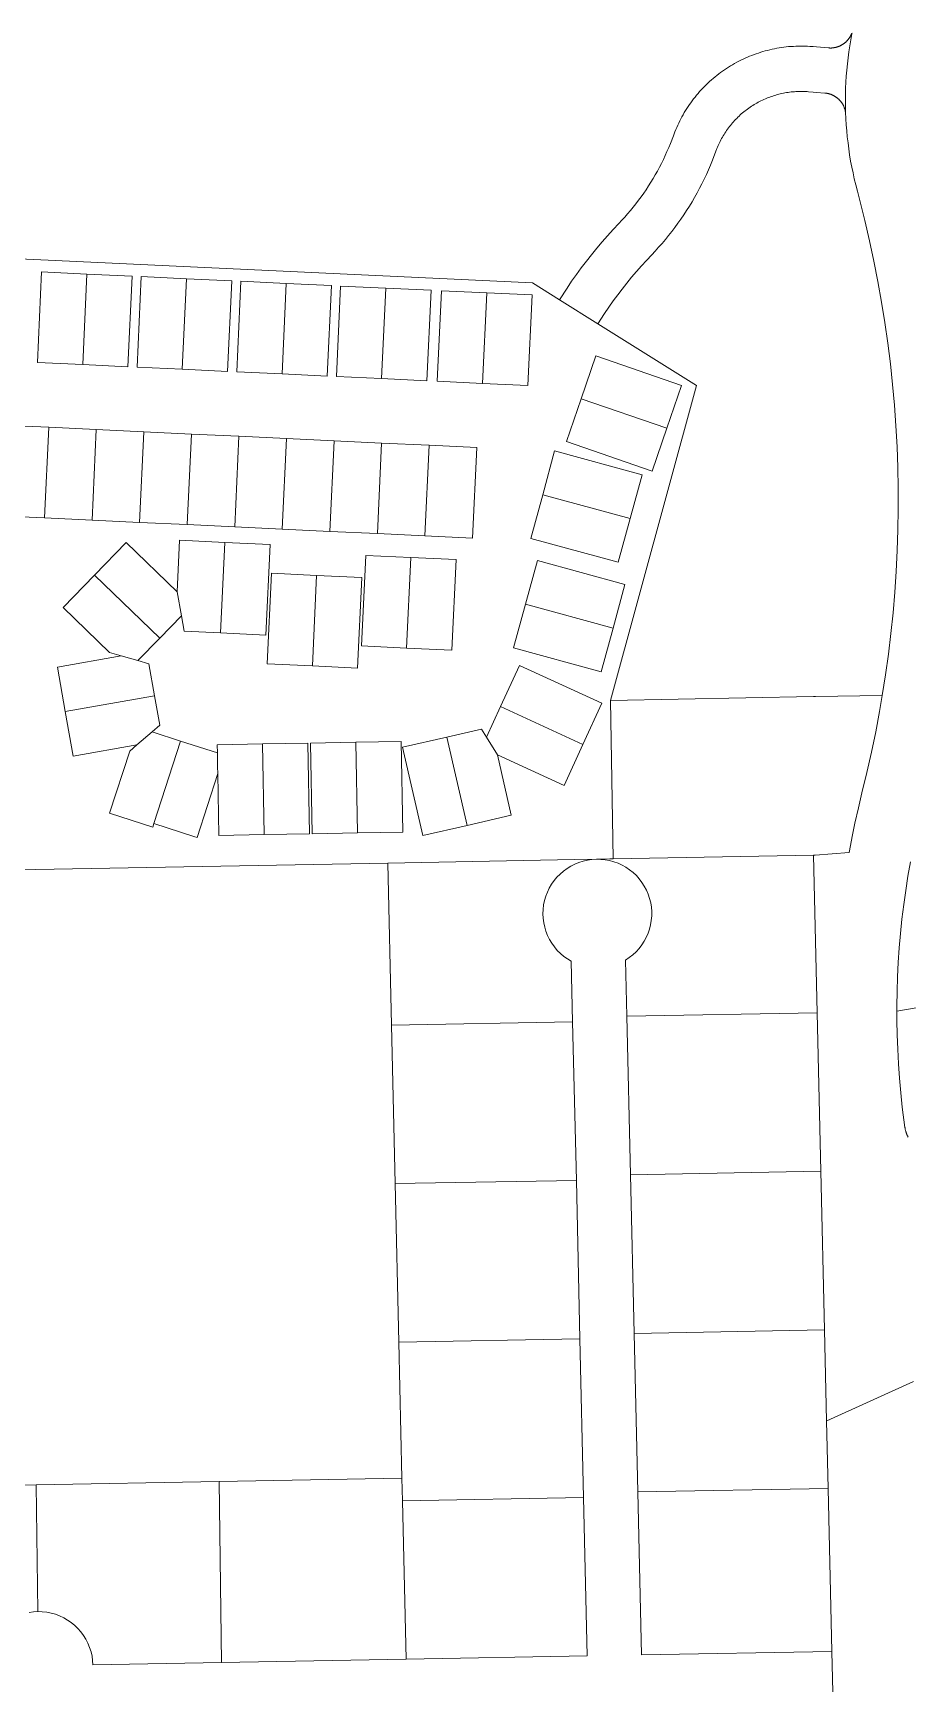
# Model space of a CAD drawing. Header units: feet. Extents: x 865220 to 2774701, y -2240498 to 961524.
# Drawn here: x 2764195 to 2765160, y 959087 to 960908 of the extents above; entities that cross this region are included whole.
import ezdxf

# ---------------------------------------------------------------- set-up
doc = ezdxf.new("R2010")
doc.units = ezdxf.units.FT
doc.header["$LTSCALE"] = 0.015
doc.header["$MEASUREMENT"] = 0
doc.layers.add('Parcels', color=7, linetype='Continuous', lineweight=0)

msp = doc.modelspace()

# ---------------------------------------------------------------- linework, layer by layer
at = {"layer": 'Parcels', "lineweight": 5}
for p, q in [((2765085.7, 960894.2), (2765085.3, 960894)), ((2765086.1, 960894.4), (2765085.7, 960894.2)), ((2765086.5, 960894.6), (2765086.1, 960894.4)), ((2765086.9, 960894.8), (2765086.5, 960894.6)), ((2765087.3, 960895), (2765086.9, 960894.8)), ((2765087.6, 960895.3), (2765087.3, 960895)), ((2765088, 960895.5), (2765087.6, 960895.3)), ((2765088.4, 960895.7), (2765088, 960895.5)), ((2765088.7, 960896), (2765088.4, 960895.7)), ((2765089.1, 960896.2), (2765088.7, 960896)), ((2765089.5, 960896.5), (2765089.1, 960896.2)), ((2765089.8, 960896.7), (2765089.5, 960896.5)), ((2765090.2, 960897), (2765089.8, 960896.7)), ((2765090.5, 960897.3), (2765090.2, 960897)), ((2765090.8, 960897.6), (2765090.5, 960897.3)), ((2765091.2, 960897.8), (2765090.8, 960897.6)), ((2765091.5, 960898.1), (2765091.2, 960897.8)), ((2765091.8, 960898.4), (2765091.5, 960898.1)), ((2765092.1, 960898.7), (2765091.8, 960898.4)), ((2765092.4, 960899), (2765092.1, 960898.7)), ((2765092.7, 960899.4), (2765092.4, 960899)), ((2765093, 960899.7), (2765092.7, 960899.4)), ((2765093.3, 960900), (2765093, 960899.7)), ((2765093.6, 960900.3), (2765093.3, 960900)), ((2765093.9, 960900.7), (2765093.6, 960900.3)), ((2765094.2, 960901), (2765093.9, 960900.7)), ((2765094.4, 960901.3), (2765094.2, 960901)), ((2765094.7, 960901.7), (2765094.4, 960901.3)), ((2765095, 960902), (2765094.7, 960901.7)), ((2765095.2, 960902.4), (2765095, 960902)), ((2765095.5, 960902.8), (2765095.2, 960902.4)), ((2765095.7, 960903.1), (2765095.5, 960902.8)), ((2765095.9, 960903.5), (2765095.7, 960903.1)), ((2765096.2, 960903.9), (2765095.9, 960903.5)), ((2765095.9, 960894), (2765097, 960900.6)), ((2765096.4, 960904.2), (2765096.2, 960903.9)), ((2765096.6, 960904.6), (2765096.4, 960904.2)), ((2765096.8, 960905), (2765096.6, 960904.6)), ((2765097, 960905.4), (2765096.8, 960905)), ((2765097, 960900.6), (2765098.3, 960907.2)), ((2765097.2, 960905.8), (2765097, 960905.4)), ((2765097.4, 960906.2), (2765097.2, 960905.8)), ((2765097.5, 960906.6), (2765097.4, 960906.2)), ((2765097.7, 960907), (2765097.5, 960906.6)), ((2765097.9, 960907.4), (2765097.7, 960907)), ((2765098, 960907.8), (2765097.9, 960907.4)), ((2765098.5, 960908.1), (2765098, 960907.8)), ((2765098.3, 960907.2), (2765098.5, 960908.1)), ((2764971.5, 960875.9), (2764968.9, 960874.5)), ((2764973.5, 960877), (2764971.5, 960875.9)), ((2764975.9, 960878.2), (2764973.5, 960877)), ((2764978.2, 960879.3), (2764975.9, 960878.2)), ((2764980.6, 960880.4), (2764978.2, 960879.3)), ((2764983, 960881.5), (2764980.6, 960880.4)), ((2764985.4, 960882.5), (2764983, 960881.5)), ((2764987.8, 960883.4), (2764985.4, 960882.5)), ((2764990.3, 960884.4), (2764987.8, 960883.4)), ((2764992.8, 960885.3), (2764990.3, 960884.4)), ((2764995.2, 960886.1), (2764992.8, 960885.3)), ((2764997.7, 960886.9), (2764995.2, 960886.1)), ((2765000.2, 960887.7), (2764997.7, 960886.9)), ((2765002.7, 960888.4), (2765000.2, 960887.7)), ((2765005.3, 960889), (2765002.7, 960888.4)), ((2765007.8, 960889.7), (2765005.3, 960889)), ((2765010.4, 960890.3), (2765007.8, 960889.7)), ((2765012.9, 960890.8), (2765010.4, 960890.3)), ((2765015.5, 960891.3), (2765012.9, 960890.8)), ((2765018.1, 960891.7), (2765015.5, 960891.3)), ((2765020.7, 960892.1), (2765018.1, 960891.7)), ((2765023.3, 960892.5), (2765020.7, 960892.1)), ((2765025.9, 960892.8), (2765023.3, 960892.5)), ((2765028.5, 960893.1), (2765025.9, 960892.8)), ((2765031.1, 960893.3), (2765028.5, 960893.1)), ((2765033.7, 960893.4), (2765031.1, 960893.3)), ((2765036.3, 960893.6), (2765033.7, 960893.4)), ((2765038.9, 960893.7), (2765036.3, 960893.6)), ((2765041.5, 960893.7), (2765038.9, 960893.7)), ((2765044.2, 960893.7), (2765041.5, 960893.7)), ((2765046.8, 960893.6), (2765044.2, 960893.7)), ((2765049.4, 960893.5), (2765046.8, 960893.6)), ((2765052, 960893.4), (2765049.4, 960893.5)), ((2765054.6, 960893.2), (2765052, 960893.4)), ((2765055.5, 960893.1), (2765054.6, 960893.2)), ((2765059.2, 960892.8), (2765055.5, 960893.1)), ((2765072.6, 960891.7), (2765059.2, 960892.8)), ((2765073, 960891.7), (2765072.6, 960891.7)), ((2765073.5, 960891.7), (2765073, 960891.7)), ((2765073.9, 960891.6), (2765073.5, 960891.7)), ((2765074.4, 960891.6), (2765073.9, 960891.6)), ((2765074.8, 960891.6), (2765074.4, 960891.6)), ((2765075.2, 960891.6), (2765074.8, 960891.6)), ((2765075.7, 960891.6), (2765075.2, 960891.6)), ((2765076.1, 960891.7), (2765075.7, 960891.6)), ((2765076.5, 960891.7), (2765076.1, 960891.7)), ((2765077, 960891.7), (2765076.5, 960891.7)), ((2765077.4, 960891.8), (2765077, 960891.7)), ((2765077.8, 960891.8), (2765077.4, 960891.8)), ((2765078.3, 960891.9), (2765077.8, 960891.8)), ((2765078.7, 960892), (2765078.3, 960891.9)), ((2765079.1, 960892), (2765078.7, 960892)), ((2765079.6, 960892.1), (2765079.1, 960892)), ((2765080, 960892.2), (2765079.6, 960892.1)), ((2765080.4, 960892.3), (2765080, 960892.2)), ((2765080.8, 960892.4), (2765080.4, 960892.3)), ((2765081.3, 960892.5), (2765080.8, 960892.4)), ((2765081.7, 960892.6), (2765081.3, 960892.5)), ((2765082.1, 960892.8), (2765081.7, 960892.6)), ((2765082.5, 960892.9), (2765082.1, 960892.8)), ((2765082.9, 960893), (2765082.5, 960892.9)), ((2765083.3, 960893.2), (2765082.9, 960893)), ((2765083.7, 960893.3), (2765083.3, 960893.2)), ((2765084.1, 960893.5), (2765083.7, 960893.3)), ((2765084.5, 960893.7), (2765084.1, 960893.5)), ((2765084.9, 960893.8), (2765084.5, 960893.7)), ((2765085.3, 960894), (2765084.9, 960893.8)), ((2765093.3, 960874), (2765094, 960880.7)), ((2765094, 960880.7), (2765094.9, 960887.4)), ((2765094.9, 960887.4), (2765095.9, 960894)), ((2765095.9, 960894), (2765095.9, 960894)), ((2764945.3, 960858.1), (2764943.3, 960856.4)), ((2764947.3, 960859.8), (2764945.3, 960858.1)), ((2764949.4, 960861.4), (2764947.3, 960859.8)), ((2764951.4, 960863), (2764949.4, 960861.4)), ((2764953.5, 960864.6), (2764951.4, 960863)), ((2764955.7, 960866.1), (2764953.5, 960864.6)), ((2764957.8, 960867.6), (2764955.7, 960866.1)), ((2764960, 960869.1), (2764957.8, 960867.6)), ((2764962.2, 960870.5), (2764960, 960869.1)), ((2764964.4, 960871.9), (2764962.2, 960870.5)), ((2764966.7, 960873.2), (2764964.4, 960871.9)), ((2764968.9, 960874.5), (2764966.7, 960873.2)), ((2765091.7, 960853.9), (2765092.1, 960860.6)), ((2765092.1, 960860.6), (2765092.6, 960867.3)), ((2765092.6, 960867.3), (2765093.3, 960874)), ((2764926.9, 960839.5), (2764925.3, 960837.5)), ((2764928.6, 960841.5), (2764926.9, 960839.5)), ((2764930.3, 960843.5), (2764928.6, 960841.5)), ((2764932.1, 960845.4), (2764930.3, 960843.5)), ((2764933.9, 960847.3), (2764932.1, 960845.4)), ((2764935.7, 960849.2), (2764933.9, 960847.3)), ((2764937.6, 960851), (2764935.7, 960849.2)), ((2764939.5, 960852.9), (2764937.6, 960851)), ((2764941.2, 960854.5), (2764939.5, 960852.9)), ((2764943.3, 960856.4), (2764941.2, 960854.5)), ((2765012.6, 960839.2), (2765014.3, 960839.7)), ((2765015.9, 960840.2), (2765014.3, 960839.7)), ((2765015.9, 960840.2), (2765017.6, 960840.6)), ((2765019.3, 960841), (2765017.6, 960840.6)), ((2765019.3, 960841), (2765021, 960841.4)), ((2765022.7, 960841.8), (2765021, 960841.4)), ((2765024.4, 960842.1), (2765022.7, 960841.8)), ((2765026.2, 960842.4), (2765024.4, 960842.1)), ((2765026.2, 960842.4), (2765027.9, 960842.7)), ((2765029.6, 960842.9), (2765027.9, 960842.7)), ((2765029.6, 960842.9), (2765031.4, 960843.1)), ((2765033.1, 960843.3), (2765031.4, 960843.1)), ((2765034.8, 960843.4), (2765033.1, 960843.3)), ((2765034.8, 960843.4), (2765036.6, 960843.5)), ((2765036.6, 960843.5), (2765038.3, 960843.6)), ((2765038.3, 960843.6), (2765040.1, 960843.7)), ((2765041.8, 960843.7), (2765040.1, 960843.7)), ((2765043.5, 960843.7), (2765041.8, 960843.7)), ((2765045.3, 960843.7), (2765043.5, 960843.7)), ((2765047, 960843.6), (2765045.3, 960843.7)), ((2765048.8, 960843.5), (2765047, 960843.6)), ((2765050.5, 960843.4), (2765048.8, 960843.5)), ((2765055.4, 960843), (2765050.5, 960843.4)), ((2765059.1, 960842.7), (2765055.4, 960843)), ((2765068.5, 960841.9), (2765059.1, 960842.7)), ((2765068.5, 960841.9), (2765069.4, 960841.8)), ((2765069.4, 960841.8), (2765069.8, 960841.7)), ((2765069.8, 960841.7), (2765070.2, 960841.7)), ((2765070.7, 960841.6), (2765070.2, 960841.7)), ((2765071.1, 960841.5), (2765070.7, 960841.6)), ((2765071.1, 960841.5), (2765071.5, 960841.5)), ((2765072, 960841.4), (2765071.5, 960841.5)), ((2765072, 960841.4), (2765072.4, 960841.3)), ((2765072.8, 960841.2), (2765072.4, 960841.3)), ((2765072.8, 960841.2), (2765073.2, 960841)), ((2765073.2, 960841), (2765073.7, 960840.9)), ((2765073.7, 960840.9), (2765074.1, 960840.8)), ((2765074.5, 960840.7), (2765074.1, 960840.8)), ((2765074.9, 960840.5), (2765074.5, 960840.7)), ((2765075.3, 960840.4), (2765074.9, 960840.5)), ((2765075.7, 960840.2), (2765075.3, 960840.4)), ((2765076.1, 960840), (2765075.7, 960840.2)), ((2765076.1, 960840), (2765076.5, 960839.9)), ((2765076.9, 960839.7), (2765076.5, 960839.9)), ((2765076.9, 960839.7), (2765077.3, 960839.5)), ((2765077.7, 960839.3), (2765077.3, 960839.5)), ((2765091.1, 960833.8), (2765091.2, 960840.5)), ((2765091.2, 960840.5), (2765091.4, 960847.2)), ((2765091.4, 960847.2), (2765091.7, 960853.9)), ((2764914.7, 960822.5), (2764913.4, 960820.3)), ((2764916.1, 960824.7), (2764914.7, 960822.5)), ((2764917.5, 960826.9), (2764916.1, 960824.7)), ((2764919, 960829.1), (2764917.5, 960826.9)), ((2764920.5, 960831.2), (2764919, 960829.1)), ((2764922.1, 960833.3), (2764920.5, 960831.2)), ((2764923.7, 960835.4), (2764922.1, 960833.3)), ((2764925.3, 960837.5), (2764923.7, 960835.4)), ((2764979, 960821.1), (2764980.4, 960822.2)), ((2764980.4, 960822.2), (2764981.7, 960823.2)), ((2764983.1, 960824.3), (2764981.7, 960823.2)), ((2764984.5, 960825.3), (2764983.1, 960824.3)), ((2764986, 960826.3), (2764984.5, 960825.3)), ((2764986, 960826.3), (2764987.4, 960827.3)), ((2764988.9, 960828.2), (2764987.4, 960827.3)), ((2764988.9, 960828.2), (2764990.4, 960829.1)), ((2764990.4, 960829.1), (2764991.9, 960830)), ((2764991.9, 960830), (2764993.4, 960830.9)), ((2764994.9, 960831.7), (2764993.4, 960830.9)), ((2764996.5, 960832.6), (2764994.9, 960831.7)), ((2764998, 960833.3), (2764996.5, 960832.6)), ((2764998, 960833.3), (2764999.6, 960834.1)), ((2765001.2, 960834.8), (2764999.6, 960834.1)), ((2765001.2, 960834.8), (2765002.8, 960835.5)), ((2765004.4, 960836.2), (2765002.8, 960835.5)), ((2765004.4, 960836.2), (2765006, 960836.9)), ((2765007.6, 960837.5), (2765006, 960836.9)), ((2765007.6, 960837.5), (2765009.3, 960838.1)), ((2765009.3, 960838.1), (2765010.9, 960838.6)), ((2765010.9, 960838.6), (2765012.6, 960839.2)), ((2765077.7, 960839.3), (2765078.1, 960839.1)), ((2765078.5, 960838.9), (2765078.1, 960839.1)), ((2765078.5, 960838.9), (2765078.9, 960838.7)), ((2765078.9, 960838.7), (2765079.2, 960838.5)), ((2765079.2, 960838.5), (2765079.6, 960838.2)), ((2765079.6, 960838.2), (2765080, 960838)), ((2765080, 960838), (2765080.3, 960837.8)), ((2765080.7, 960837.5), (2765080.3, 960837.8)), ((2765081.1, 960837.3), (2765080.7, 960837.5)), ((2765081.1, 960837.3), (2765081.4, 960837)), ((2765081.8, 960836.8), (2765081.4, 960837)), ((2765082.1, 960836.5), (2765081.8, 960836.8)), ((2765082.4, 960836.2), (2765082.1, 960836.5)), ((2765082.8, 960835.9), (2765082.4, 960836.2)), ((2765082.8, 960835.9), (2765083.1, 960835.6)), ((2765083.1, 960835.6), (2765083.4, 960835.3)), ((2765083.7, 960835), (2765083.4, 960835.3)), ((2765084.1, 960834.7), (2765083.7, 960835)), ((2765084.4, 960834.4), (2765084.1, 960834.7)), ((2765084.4, 960834.4), (2765084.7, 960834.1)), ((2765085, 960833.8), (2765084.7, 960834.1)), ((2765085, 960833.8), (2765085.2, 960833.5)), ((2765085.2, 960833.5), (2765085.5, 960833.1)), ((2765085.8, 960832.8), (2765085.5, 960833.1)), ((2765085.8, 960832.8), (2765086.1, 960832.5)), ((2765086.4, 960832.1), (2765086.1, 960832.5)), ((2765086.6, 960831.8), (2765086.4, 960832.1)), ((2765086.9, 960831.4), (2765086.6, 960831.8)), ((2765087.1, 960831.1), (2765086.9, 960831.4)), ((2765087.4, 960830.7), (2765087.1, 960831.1)), ((2765087.4, 960830.7), (2765087.6, 960830.3)), ((2765087.8, 960830), (2765087.6, 960830.3)), ((2765087.8, 960830), (2765088.1, 960829.6)), ((2765088.1, 960829.6), (2765088.3, 960829.2)), ((2765088.5, 960828.8), (2765088.3, 960829.2)), ((2765088.5, 960828.8), (2765088.7, 960828.4)), ((2765088.7, 960828.4), (2765088.9, 960828.1)), ((2765088.9, 960828.1), (2765089.1, 960827.7)), ((2765089.3, 960827.3), (2765089.1, 960827.7)), ((2765089.3, 960827.3), (2765089.4, 960826.9)), ((2765089.6, 960826.5), (2765089.4, 960826.9)), ((2765089.8, 960826.1), (2765089.6, 960826.5)), ((2765089.8, 960826.1), (2765089.9, 960825.6)), ((2765089.9, 960825.6), (2765090.1, 960825.2)), ((2765090.2, 960824.8), (2765090.1, 960825.2)), ((2765090.3, 960824.4), (2765090.2, 960824.8)), ((2765090.5, 960824), (2765090.3, 960824.4)), ((2765090.5, 960824), (2765090.6, 960823.6)), ((2765090.6, 960823.6), (2765090.7, 960823.2)), ((2765090.7, 960823.2), (2765090.8, 960822.7)), ((2765090.9, 960822.3), (2765090.8, 960822.7)), ((2765090.9, 960822.3), (2765091, 960821.9)), ((2765091.3, 960821.5), (2765091, 960821.9)), ((2765091.2, 960827.1), (2765091.1, 960833.8)), ((2765091.3, 960821.5), (2765091.2, 960827.1)), ((2765091.3, 960821.5), (2765091.3, 960821.5)), ((2765091.3, 960821), (2765091.3, 960821.5)), ((2765091.3, 960821.5), (2765091.3, 960821.5)), ((2764905, 960804), (2764904, 960801.6)), ((2764906.1, 960806.4), (2764905, 960804)), ((2764907.2, 960808.7), (2764906.1, 960806.4)), ((2764908.3, 960811.1), (2764907.2, 960808.7)), ((2764909.5, 960813.4), (2764908.3, 960811.1)), ((2764910.8, 960815.7), (2764909.5, 960813.4)), ((2764912, 960818), (2764910.8, 960815.7)), ((2764913.4, 960820.3), (2764912, 960818)), ((2764962.2, 960803.5), (2764961.1, 960802.1)), ((2764962.2, 960803.5), (2764963.2, 960804.9)), ((2764964.3, 960806.2), (2764963.2, 960804.9)), ((2764964.3, 960806.2), (2764965.4, 960807.6)), ((2764966.5, 960808.9), (2764965.4, 960807.6)), ((2764966.5, 960808.9), (2764967.7, 960810.2)), ((2764967.7, 960810.2), (2764968.8, 960811.5)), ((2764970, 960812.8), (2764968.8, 960811.5)), ((2764971.3, 960814), (2764970, 960812.8)), ((2764971.3, 960814), (2764972.5, 960815.3)), ((2764973.8, 960816.5), (2764972.5, 960815.3)), ((2764975, 960817.7), (2764973.8, 960816.5)), ((2764975, 960817.7), (2764976.3, 960818.8)), ((2764977.7, 960820), (2764976.3, 960818.8)), ((2764977.7, 960820), (2764979, 960821.1)), ((2765091.4, 960820.4), (2765091.3, 960821)), ((2765091.4, 960819.7), (2765091.4, 960820.4)), ((2765091.4, 960819.3), (2765091.4, 960819.7)), ((2765091.4, 960818.9), (2765091.4, 960819.3)), ((2765091.4, 960818.4), (2765091.4, 960818.9)), ((2765091.5, 960815.9), (2765091.4, 960818.4)), ((2765091.6, 960815.8), (2765091.5, 960815.9)), ((2765091.6, 960813.6), (2765091.6, 960815.8)), ((2765092.1, 960806.9), (2765091.6, 960813.6)), ((2765092.6, 960800.2), (2765092.1, 960806.9)), ((2764898.1, 960786.2), (2764896.2, 960781.8)), ((2764901.3, 960794.7), (2764898.1, 960786.2)), ((2764903, 960799.2), (2764901.3, 960794.7)), ((2764904, 960801.6), (2764903, 960799.2)), ((2764951.5, 960785.5), (2764950.8, 960783.9)), ((2764951.5, 960785.5), (2764952.2, 960787.1)), ((2764952.2, 960787.1), (2764953, 960788.6)), ((2764953.8, 960790.2), (2764953, 960788.6)), ((2764954.6, 960791.7), (2764953.8, 960790.2)), ((2764954.6, 960791.7), (2764955.5, 960793.2)), ((2764955.5, 960793.2), (2764956.4, 960794.8)), ((2764957.3, 960796.2), (2764956.4, 960794.8)), ((2764958.2, 960797.7), (2764957.3, 960796.2)), ((2764959.1, 960799.2), (2764958.2, 960797.7)), ((2764960.1, 960800.6), (2764959.1, 960799.2)), ((2764961.1, 960802.1), (2764960.1, 960800.6)), ((2765093.2, 960793.5), (2765092.6, 960800.2)), ((2765094, 960786.9), (2765093.2, 960793.5)), ((2765094.8, 960780.2), (2765094, 960786.9)), ((2764890.3, 960768.6), (2764888.2, 960764.3)), ((2764892.4, 960773), (2764890.3, 960768.6)), ((2764894.3, 960777.4), (2764892.4, 960773)), ((2764896.2, 960781.8), (2764894.3, 960777.4)), ((2764942.3, 960762.4), (2764944.5, 960767.7)), ((2764944.5, 960767.7), (2764948.3, 960777.7)), ((2764949.4, 960780.7), (2764948.3, 960777.7)), ((2764949.4, 960780.7), (2764950.1, 960782.3)), ((2764950.8, 960783.9), (2764950.1, 960782.3)), ((2765095.8, 960773.6), (2765094.8, 960780.2)), ((2765096.9, 960766.9), (2765095.8, 960773.6)), ((2765098.1, 960760.3), (2765096.9, 960766.9)), ((2764881.4, 960751.7), (2764879, 960747.5)), ((2764883.7, 960755.8), (2764881.4, 960751.7)), ((2764886, 960760.1), (2764883.7, 960755.8)), ((2764888.2, 960764.3), (2764886, 960760.1)), ((2764935.3, 960746.9), (2764937.8, 960752)), ((2764937.8, 960752), (2764940.1, 960757.2)), ((2764942.3, 960762.4), (2764940.1, 960757.2)), ((2765099.5, 960753.7), (2765098.1, 960760.3)), ((2765100.9, 960747.2), (2765099.5, 960753.7)), ((2764868.6, 960731.4), (2764865.8, 960727.5)), ((2764871.3, 960735.3), (2764868.6, 960731.4)), ((2764873.9, 960739.4), (2764871.3, 960735.3)), ((2764876.5, 960743.4), (2764873.9, 960739.4)), ((2764879, 960747.5), (2764876.5, 960743.4)), ((2764927.5, 960731.8), (2764924.8, 960726.8)), ((2764927.5, 960731.8), (2764930.2, 960736.8)), ((2764930.2, 960736.8), (2764932.8, 960741.8)), ((2764932.8, 960741.8), (2764935.3, 960746.9)), ((2765102.5, 960740.6), (2765100.9, 960747.2)), ((2765104.3, 960733.5), (2765102.5, 960740.6)), ((2765112.6, 960701.2), (2765104.3, 960733.5)), ((2764854, 960712.3), (2764850.9, 960708.6)), ((2764857.1, 960716), (2764854, 960712.3)), ((2764860.1, 960719.8), (2764857.1, 960716)), ((2764863, 960723.6), (2764860.1, 960719.8)), ((2764865.8, 960727.5), (2764863, 960723.6)), ((2764912.8, 960707.6), (2764915.9, 960712.3)), ((2764919, 960717.1), (2764915.9, 960712.3)), ((2764921.9, 960721.9), (2764919, 960717.1)), ((2764924.8, 960726.8), (2764921.9, 960721.9)), ((2764841.3, 960698), (2764835, 960691.3)), ((2764844.6, 960701.5), (2764841.3, 960698)), ((2764847.8, 960705), (2764844.6, 960701.5)), ((2764850.9, 960708.6), (2764847.8, 960705)), ((2764903, 960693.7), (2764906.4, 960698.2)), ((2764906.4, 960698.2), (2764909.6, 960702.9)), ((2764909.6, 960702.9), (2764912.8, 960707.6)), ((2765117.8, 960678.9), (2765112.6, 960701.2)), ((2764822.8, 960677.6), (2764816.9, 960670.6)), ((2764828.8, 960684.5), (2764822.8, 960677.6)), ((2764835, 960691.3), (2764828.8, 960684.5)), ((2764888.8, 960676), (2764885.1, 960671.7)), ((2764888.8, 960676), (2764892.5, 960680.3)), ((2764892.5, 960680.3), (2764896.1, 960684.7)), ((2764896.1, 960684.7), (2764899.6, 960689.1)), ((2764903, 960693.7), (2764899.6, 960689.1)), ((2765122.6, 960656.4), (2765117.8, 960678.9)), ((2764746.1, 960632.5), (2764071.9, 960664.2)), ((2764811.1, 960663.5), (2764805.4, 960656.3)), ((2764816.9, 960670.6), (2764811.1, 960663.5)), ((2764871.7, 960657.3), (2764866.1, 960651.2)), ((2764877.4, 960663.4), (2764871.7, 960657.3)), ((2764881.3, 960667.5), (2764877.4, 960663.4)), ((2764885.1, 960671.7), (2764881.3, 960667.5)), ((2764204.4, 960644.6), (2764199.7, 960544.7)), ((2764199.7, 960544.7), (2764204.4, 960644.6)), ((2764254.4, 960642.2), (2764204.4, 960644.6)), ((2764249.7, 960542.3), (2764254.4, 960642.2)), ((2764304.3, 960639.9), (2764254.4, 960642.2)), ((2764254.4, 960642.2), (2764254.4, 960642.2)), ((2764299.6, 960540), (2764304.3, 960639.9)), ((2764304.3, 960639.9), (2764299.6, 960540)), ((2764304.3, 960639.9), (2764304.3, 960639.9)), ((2764314.4, 960639.4), (2764309.7, 960539.5)), ((2764364.3, 960637), (2764314.4, 960639.4)), ((2764314.4, 960639.4), (2764364.3, 960637)), ((2764794.4, 960641.7), (2764789.1, 960634.2)), ((2764799.8, 960649.1), (2764794.4, 960641.7)), ((2764805.4, 960656.3), (2764799.8, 960649.1)), ((2764860.6, 960645), (2764855.3, 960638.7)), ((2764860.6, 960645), (2764866.1, 960651.2)), ((2765127, 960633.9), (2765122.6, 960656.4)), ((2764364.3, 960637), (2764359.6, 960537.2)), ((2764359.6, 960537.2), (2764364.3, 960637)), ((2764364.3, 960637), (2764364.3, 960637)), ((2764364.3, 960637), (2764414.3, 960634.7)), ((2764409.6, 960534.8), (2764414.3, 960634.7)), ((2764414.3, 960634.7), (2764414.3, 960634.7)), ((2764419.6, 960534.3), (2764424.3, 960634.2)), ((2764424.3, 960634.2), (2764474.3, 960631.9)), ((2764474.3, 960631.9), (2764469.6, 960532)), ((2764469.6, 960532), (2764474.3, 960631.9)), ((2764474.3, 960631.9), (2764474.3, 960631.9)), ((2764474.3, 960631.9), (2764524.2, 960629.5)), ((2764524.2, 960629.5), (2764519.5, 960529.6)), ((2764524.2, 960629.5), (2764524.2, 960629.5)), ((2764534.3, 960629), (2764529.6, 960529.1)), ((2764529.6, 960529.1), (2764534.3, 960629)), ((2764584.2, 960626.7), (2764534.3, 960629)), ((2764584.2, 960626.7), (2764579.5, 960526.8)), ((2764579.5, 960526.8), (2764584.2, 960626.7)), ((2764634.2, 960624.3), (2764584.2, 960626.7)), ((2764584.2, 960626.7), (2764584.2, 960626.7)), ((2764629.5, 960524.4), (2764634.2, 960624.3)), ((2764634.2, 960624.3), (2764629.5, 960524.4)), ((2764634.2, 960624.3), (2764634.2, 960624.3)), ((2764645.6, 960623.8), (2764640.9, 960523.9)), ((2764640.9, 960523.9), (2764645.6, 960623.8)), ((2764645.6, 960623.8), (2764695.5, 960621.4)), ((2764695.5, 960621.4), (2764690.8, 960521.6)), ((2764690.8, 960521.6), (2764695.5, 960621.4)), ((2764695.5, 960621.4), (2764695.5, 960621.4)), ((2764695.5, 960621.4), (2764745.4, 960619.1)), ((2764775.7, 960613.9), (2764746.1, 960632.5)), ((2764784, 960626.6), (2764775.7, 960613.9)), ((2764789.1, 960634.2), (2764784, 960626.6)), ((2764839.9, 960619.1), (2764844.9, 960625.7)), ((2764844.9, 960625.7), (2764850, 960632.2)), ((2764855.3, 960638.7), (2764850, 960632.2)), ((2765131.1, 960611.3), (2765127, 960633.9)), ((2764740.7, 960519.2), (2764745.4, 960619.1)), ((2764775.7, 960613.9), (2764818.1, 960587.3)), ((2764818.1, 960587.3), (2764775.7, 960613.9)), ((2764825.5, 960598.8), (2764830.2, 960605.7)), ((2764835, 960612.5), (2764830.2, 960605.7)), ((2764835, 960612.5), (2764839.9, 960619.1)), ((2765134.7, 960588.7), (2765131.1, 960611.3)), ((2764825.5, 960598.8), (2764818.1, 960587.3)), ((2764818.1, 960587.3), (2764926.8, 960519.1)), ((2764926.8, 960519.1), (2764818.1, 960587.3)), ((2765137.9, 960566), (2765134.7, 960588.7)), ((2764799.6, 960504.6), (2764815.8, 960551.9)), ((2764910.4, 960519.4), (2764815.8, 960551.9)), ((2764815.8, 960551.9), (2764910.4, 960519.4)), ((2765140.8, 960543.2), (2765137.9, 960566)), ((2764249.7, 960542.3), (2764199.7, 960544.7)), ((2764199.7, 960544.7), (2764199.7, 960544.7)), ((2764299.6, 960540), (2764249.7, 960542.3)), ((2764359.6, 960537.2), (2764309.7, 960539.5)), ((2764309.7, 960539.5), (2764309.7, 960539.5)), ((2764359.6, 960537.2), (2764409.6, 960534.8)), ((2764409.6, 960534.8), (2764359.6, 960537.2)), ((2764419.6, 960534.3), (2764469.6, 960532)), ((2764419.6, 960534.3), (2764419.6, 960534.3)), ((2764469.6, 960532), (2764519.5, 960529.6)), ((2764519.5, 960529.6), (2764469.6, 960532)), ((2765143.2, 960520.4), (2765140.8, 960543.2)), ((2764579.5, 960526.8), (2764529.6, 960529.1)), ((2764529.6, 960529.1), (2764529.6, 960529.1)), ((2764579.5, 960526.8), (2764629.5, 960524.4)), ((2764640.9, 960523.9), (2764690.8, 960521.6)), ((2764640.9, 960523.9), (2764640.9, 960523.9)), ((2764690.8, 960521.6), (2764740.7, 960519.2)), ((2764690.8, 960521.6), (2764690.8, 960521.6)), ((2764926.8, 960519.1), (2764831.9, 960171.8)), ((2764894.1, 960472.1), (2764910.4, 960519.4)), ((2764910.4, 960519.4), (2764894.1, 960472.1)), ((2764910.4, 960519.4), (2764910.4, 960519.4)), ((2765145.2, 960497.5), (2765143.2, 960520.4)), ((2764799.6, 960504.6), (2764783.3, 960457.3)), ((2764799.6, 960504.6), (2764894.1, 960472.1)), ((2764799.6, 960504.6), (2764799.6, 960504.6)), ((2765146.9, 960474.6), (2765145.2, 960497.5)), ((2764159.7, 960475.5), (2764212.2, 960473.1)), ((2764207.5, 960373.2), (2764212.2, 960473.1)), ((2764212.2, 960473.1), (2764207.5, 960373.2)), ((2764212.2, 960473.1), (2764212.2, 960473.1)), ((2764212.2, 960473.1), (2764264.7, 960470.6)), ((2764260, 960370.7), (2764264.7, 960470.6)), ((2764264.7, 960470.6), (2764260, 960370.7)), ((2764264.7, 960470.6), (2764264.7, 960470.6)), ((2764264.7, 960470.6), (2764317.2, 960468.1)), ((2764312.5, 960368.2), (2764317.2, 960468.1)), ((2764317.2, 960468.1), (2764312.5, 960368.2)), ((2764317.2, 960468.1), (2764317.2, 960468.1)), ((2764317.2, 960468.1), (2764369.6, 960465.6)), ((2764364.9, 960365.8), (2764369.6, 960465.6)), ((2764369.6, 960465.6), (2764364.9, 960365.8)), ((2764422.1, 960463.2), (2764369.6, 960465.6)), ((2764369.6, 960465.6), (2764369.6, 960465.6)), ((2764417.4, 960363.3), (2764422.1, 960463.2)), ((2764474.6, 960460.7), (2764422.1, 960463.2)), ((2764422.1, 960463.2), (2764474.6, 960460.7)), ((2764469.9, 960360.8), (2764474.6, 960460.7)), ((2764474.6, 960460.7), (2764474.6, 960460.7)), ((2764527.1, 960458.2), (2764474.6, 960460.7)), ((2764474.6, 960460.7), (2764527.1, 960458.2)), ((2764522.4, 960358.3), (2764527.1, 960458.2)), ((2764527.1, 960458.2), (2764527.1, 960458.2)), ((2764527.1, 960458.2), (2764579.5, 960455.7)), ((2764783.3, 960457.3), (2764877.9, 960424.8)), ((2764894.1, 960472.1), (2764877.9, 960424.8)), ((2764894.1, 960472.1), (2764894.1, 960472.1)), ((2765148.1, 960451.7), (2765146.9, 960474.6)), ((2764579.5, 960455.7), (2764574.8, 960355.9)), ((2764579.5, 960455.7), (2764579.5, 960455.7)), ((2764632, 960453.3), (2764579.5, 960455.7)), ((2764579.5, 960455.7), (2764632, 960453.3)), ((2764627.3, 960353.4), (2764632, 960453.3)), ((2764632, 960453.3), (2764632, 960453.3)), ((2764684.5, 960450.8), (2764632, 960453.3)), ((2764679.8, 960350.9), (2764684.5, 960450.8)), ((2764770.3, 960447), (2764757.2, 960398.7)), ((2764866.8, 960420.7), (2764770.3, 960447)), ((2764770.3, 960447), (2764866.8, 960420.7)), ((2765149, 960428.8), (2765148.1, 960451.7)), ((2764853.7, 960372.4), (2764866.8, 960420.7)), ((2764866.8, 960420.7), (2764853.7, 960372.4)), ((2765149.4, 960405.8), (2765149, 960428.8)), ((2765149.5, 960382.9), (2765149.4, 960405.8)), ((2764757.2, 960398.7), (2764744, 960350.5)), ((2764744, 960350.5), (2764757.2, 960398.7)), ((2764853.7, 960372.4), (2764757.2, 960398.7)), ((2764757.2, 960398.7), (2764757.2, 960398.7)), ((2764155, 960375.6), (2764207.5, 960373.2)), ((2764260, 960370.7), (2764207.5, 960373.2)), ((2764260, 960370.7), (2764312.5, 960368.2)), ((2764312.5, 960368.2), (2764364.9, 960365.8)), ((2764853.7, 960372.4), (2764840.5, 960324.2)), ((2764853.7, 960372.4), (2764853.7, 960372.4)), ((2765149.1, 960359.9), (2765149.5, 960382.9)), ((2764353.8, 960291.6), (2764356.5, 960348.5)), ((2764406.4, 960346.1), (2764356.5, 960348.5)), ((2764364.9, 960365.8), (2764417.4, 960363.3)), ((2764417.4, 960363.3), (2764364.9, 960365.8)), ((2764417.4, 960363.3), (2764469.9, 960360.8)), ((2764469.9, 960360.8), (2764417.4, 960363.3)), ((2764469.9, 960360.8), (2764522.4, 960358.3)), ((2764522.4, 960358.3), (2764469.9, 960360.8)), ((2764522.4, 960358.3), (2764574.8, 960355.9)), ((2764574.8, 960355.9), (2764627.3, 960353.4)), ((2764627.3, 960353.4), (2764574.8, 960355.9)), ((2764627.3, 960353.4), (2764679.8, 960350.9)), ((2764627.3, 960353.4), (2764627.3, 960353.4)), ((2764744, 960350.5), (2764840.5, 960324.2)), ((2764840.5, 960324.2), (2764744, 960350.5)), ((2765148.3, 960337), (2765149.1, 960359.9)), ((2764297.7, 960346), (2764262.9, 960310.1)), ((2764262.9, 960310.1), (2764297.7, 960346)), ((2764353.8, 960291.6), (2764297.7, 960346)), ((2764297.7, 960346), (2764353.8, 960291.6)), ((2764401.7, 960246.2), (2764406.4, 960346.1)), ((2764456.4, 960343.8), (2764406.4, 960346.1)), ((2764406.4, 960346.1), (2764406.4, 960346.1)), ((2764456.4, 960343.8), (2764451.7, 960243.9)), ((2764456.4, 960343.8), (2764456.4, 960343.8)), ((2764561.9, 960331.8), (2764557.2, 960231.9)), ((2764561.9, 960331.8), (2764611.8, 960329.4)), ((2764611.8, 960329.4), (2764607.1, 960229.5)), ((2764661.8, 960327.1), (2764611.8, 960329.4)), ((2764611.8, 960329.4), (2764611.8, 960329.4)), ((2765147.2, 960314.1), (2765148.3, 960337)), ((2764457.9, 960312), (2764453.2, 960212.1)), ((2764457.9, 960312), (2764507.8, 960309.6)), ((2764661.8, 960327.1), (2764657.1, 960227.2)), ((2764738.3, 960277.8), (2764751.5, 960326)), ((2764751.5, 960326), (2764847.9, 960299.7)), ((2765145.6, 960291.2), (2765147.2, 960314.1)), ((2764228.1, 960274.2), (2764262.9, 960310.1)), ((2764262.9, 960310.1), (2764334.7, 960240.6)), ((2764262.9, 960310.1), (2764262.9, 960310.1)), ((2764334.7, 960240.6), (2764262.9, 960310.1)), ((2764507.8, 960309.6), (2764503.1, 960209.8)), ((2764507.8, 960309.6), (2764557.7, 960307.3)), ((2764507.8, 960309.6), (2764507.8, 960309.6)), ((2764553, 960207.4), (2764557.7, 960307.3)), ((2764834.8, 960251.5), (2764847.9, 960299.7)), ((2764353.8, 960291.6), (2764358.6, 960265.2)), ((2764358.6, 960265.2), (2764353.8, 960291.6)), ((2764725.1, 960229.6), (2764738.3, 960277.8)), ((2764738.3, 960277.8), (2764834.8, 960251.5)), ((2764738.3, 960277.8), (2764738.3, 960277.8)), ((2765143.7, 960268.3), (2765145.6, 960291.2)), ((2764228.1, 960274.2), (2764279.2, 960224.8)), ((2764334.7, 960240.6), (2764358.6, 960265.2)), ((2764361.6, 960248.1), (2764358.6, 960265.2)), ((2765141.3, 960245.5), (2765143.7, 960268.3)), ((2764310.6, 960215.7), (2764334.7, 960240.6)), ((2764334.7, 960240.6), (2764334.7, 960240.6)), ((2764401.7, 960246.2), (2764361.6, 960248.1)), ((2764451.7, 960243.9), (2764401.7, 960246.2)), ((2764834.8, 960251.5), (2764821.6, 960203.3)), ((2764834.8, 960251.5), (2764834.8, 960251.5)), ((2765138.5, 960222.7), (2765141.3, 960245.5)), ((2764221.8, 960208.6), (2764292.1, 960221.1)), ((2764279.2, 960224.8), (2764292.1, 960221.1)), ((2764310.6, 960215.7), (2764292.1, 960221.1)), ((2764607.1, 960229.5), (2764557.2, 960231.9)), ((2764557.2, 960231.9), (2764557.2, 960231.9)), ((2764607.1, 960229.5), (2764607.1, 960229.5)), ((2764657.1, 960227.2), (2764607.1, 960229.5)), ((2764821.6, 960203.3), (2764725.1, 960229.6)), ((2765135.4, 960200), (2765138.5, 960222.7)), ((2764221.8, 960208.6), (2764230.5, 960159.4)), ((2764322.7, 960212.3), (2764310.6, 960215.7)), ((2764310.6, 960215.7), (2764310.6, 960215.7)), ((2764329, 960176.8), (2764322.7, 960212.3)), ((2764453.2, 960212.1), (2764503.1, 960209.8)), ((2764503.1, 960209.8), (2764553, 960207.4)), ((2764503.1, 960209.8), (2764503.1, 960209.8)), ((2764731.6, 960210.4), (2764710.7, 960165)), ((2764822.5, 960168.7), (2764731.6, 960210.4)), ((2764731.6, 960210.4), (2764822.5, 960168.7)), ((2765131.8, 960177.3), (2765135.4, 960200)), ((2764230.5, 960159.4), (2764329, 960176.8)), ((2764334.8, 960144.3), (2764329, 960176.8)), ((2764822.5, 960168.7), (2764801.6, 960123.2)), ((2764831.9, 960171.8), (2765055.8, 960175.9)), ((2764831.9, 960171.8), (2764835.1, 959996.9)), ((2765055.8, 960175.9), (2765058.1, 960176)), ((2765131.8, 960177.3), (2765058.1, 960176)), ((2765128.8, 960159.7), (2765131.8, 960177.3)), ((2764230.5, 960159.4), (2764239.3, 960110.2)), ((2764695.2, 960131.2), (2764710.7, 960165)), ((2764801.6, 960123.2), (2764710.7, 960165)), ((2764710.7, 960165), (2764801.6, 960123.2)), ((2764710.7, 960165), (2764710.7, 960165)), ((2765124.6, 960137.1), (2765128.8, 960159.7)), ((2764309.6, 960122.6), (2764326.4, 960137.1)), ((2764334.8, 960144.3), (2764326.4, 960137.1)), ((2764326.4, 960137.1), (2764326.4, 960137.1)), ((2764357.7, 960126.9), (2764326.4, 960137.1)), ((2764326.4, 960137.1), (2764357.7, 960126.9)), ((2764651.3, 960131.2), (2764602.6, 960120)), ((2764602.6, 960120), (2764651.3, 960131.2)), ((2764651.3, 960131.2), (2764689.8, 960140.2)), ((2764673.8, 960033.8), (2764651.3, 960131.2)), ((2764651.3, 960131.2), (2764651.3, 960131.2)), ((2764689.8, 960140.2), (2764695.2, 960131.2)), ((2764695.2, 960131.2), (2764707.2, 960111.6)), ((2765119.9, 960114.6), (2765124.6, 960137.1)), ((2764239.3, 960110.2), (2764309.6, 960122.6)), ((2764279.4, 960047.2), (2764301.6, 960115.7)), ((2764301.6, 960115.7), (2764309.6, 960122.6)), ((2764357.7, 960126.9), (2764328.3, 960035.9)), ((2764357.7, 960126.9), (2764357.7, 960126.9)), ((2764398.3, 960113.8), (2764357.7, 960126.9)), ((2764448.1, 960123.7), (2764398.1, 960122.8)), ((2764398.3, 960113.8), (2764398.1, 960122.8)), ((2764398.6, 960098.5), (2764398.3, 960113.8)), ((2764398.3, 960113.8), (2764398.3, 960113.8)), ((2764398.3, 960113.8), (2764398.6, 960098.5)), ((2764448.1, 960123.7), (2764498.1, 960124.6)), ((2764450, 960023.7), (2764448.1, 960123.7)), ((2764448.1, 960123.7), (2764450, 960023.7)), ((2764499.9, 960024.6), (2764498.1, 960124.6)), ((2764498.1, 960124.6), (2764499.9, 960024.6)), ((2764501.1, 960124.7), (2764551.1, 960125.6)), ((2764502.9, 960024.7), (2764501.1, 960124.7)), ((2764551.1, 960125.6), (2764601.1, 960126.5)), ((2764552.9, 960025.6), (2764551.1, 960125.6)), ((2764551.1, 960125.6), (2764551.1, 960125.6)), ((2764601.1, 960126.5), (2764602.9, 960026.5)), ((2764602.6, 960120), (2764602.6, 960120)), ((2764625.1, 960022.6), (2764602.6, 960120)), ((2764707.2, 960111.6), (2764780.7, 960077.8)), ((2764707.2, 960111.6), (2764722.5, 960045.1)), ((2764780.7, 960077.8), (2764801.6, 960123.2)), ((2764801.6, 960123.2), (2764801.6, 960123.2)), ((2765114.9, 960092.2), (2765119.9, 960114.6)), ((2764398.6, 960098.5), (2764398.7, 960091.2)), ((2764375.9, 960020.5), (2764398.7, 960091.2)), ((2764398.7, 960091.2), (2764400, 960022.8)), ((2765109.4, 960069.9), (2765114.9, 960092.2)), ((2765105.4, 960053.2), (2765109.4, 960069.9)), ((2764279.4, 960047.2), (2764327, 960031.8)), ((2764327, 960031.8), (2764279.4, 960047.2)), ((2764722.5, 960045.1), (2764673.8, 960033.8)), ((2765101.6, 960036.5), (2765105.4, 960053.2)), ((2764328.3, 960035.9), (2764327, 960031.8)), ((2764328.3, 960035.9), (2764372.5, 960021.6)), ((2764372.5, 960021.6), (2764328.3, 960035.9)), ((2764375.9, 960020.5), (2764372.5, 960021.6)), ((2764450, 960023.7), (2764400, 960022.8)), ((2764450, 960023.7), (2764499.9, 960024.6)), ((2764450, 960023.7), (2764450, 960023.7)), ((2764552.9, 960025.6), (2764502.9, 960024.7)), ((2764602.9, 960026.5), (2764552.9, 960025.6)), ((2764552.9, 960025.6), (2764552.9, 960025.6)), ((2764625.1, 960022.6), (2764673.8, 960033.8)), ((2764673.8, 960033.8), (2764625.1, 960022.6)), ((2765095.2, 960004), (2765099, 960023.4)), ((2765099, 960023.4), (2765101.6, 960036.5)), ((2765057.8, 960001), (2765095.2, 960004)), ((2763989.3, 959981.4), (2764586.2, 959992.3)), ((2764586.2, 959992.3), (2764792.4, 959996.1)), ((2764590.3, 959813.5), (2764586.2, 959992.3)), ((2764776.3, 959980.2), (2764780, 959983.4)), ((2764780, 959983.4), (2764784, 959986.3)), ((2764784, 959986.3), (2764788.2, 959988.9)), ((2764788.2, 959988.9), (2764792.6, 959991.1)), ((2764816.4, 959996.5), (2764792.4, 959996.1)), ((2764792.6, 959991.1), (2764797.1, 959993)), ((2764797.1, 959993), (2764801.8, 959994.5)), ((2764801.8, 959994.5), (2764806.6, 959995.6)), ((2764806.6, 959995.6), (2764811.5, 959996.2)), ((2764811.5, 959996.2), (2764816.4, 959996.5)), ((2764831.4, 959996.8), (2764816.4, 959996.5)), ((2764816.4, 959996.5), (2764821.3, 959996.4)), ((2764821.3, 959996.4), (2764826.2, 959995.9)), ((2764826.2, 959995.9), (2764831, 959995)), ((2764831, 959995), (2764835.7, 959993.7)), ((2764835.1, 959996.9), (2764831.4, 959996.8)), ((2764831.4, 959996.8), (2764835.1, 959996.9)), ((2765056, 960000.9), (2764835.1, 959996.9)), ((2764835.1, 959996.9), (2764835.1, 959996.9)), ((2764835.7, 959993.7), (2764840.3, 959992)), ((2764840.3, 959992), (2764844.8, 959990)), ((2764844.8, 959990), (2764849, 959987.6)), ((2764849, 959987.6), (2764853.1, 959984.8)), ((2764853.1, 959984.8), (2764856.9, 959981.8)), ((2765056, 960000.9), (2765056.2, 960000.9)), ((2765056, 960000.9), (2765056, 960000.9)), ((2765060.1, 959827.1), (2765056, 960000.9)), ((2765056.2, 960000.9), (2765057.8, 960001)), ((2765162.8, 959993.8), (2765160.1, 959978)), ((2764764.5, 959964.6), (2764766.9, 959968.9)), ((2764766.9, 959968.9), (2764769.8, 959972.9)), ((2764769.8, 959972.9), (2764772.9, 959976.7)), ((2764772.9, 959976.7), (2764776.3, 959980.2)), ((2764856.9, 959981.8), (2764860.5, 959978.4)), ((2764860.5, 959978.4), (2764863.7, 959974.8)), ((2764863.7, 959974.8), (2764866.7, 959970.9)), ((2764866.7, 959970.9), (2764869.3, 959966.7)), ((2764869.3, 959966.7), (2764871.6, 959962.4)), ((2765160.1, 959978), (2765157.6, 959962.2)), ((2764758.2, 959946.1), (2764759.2, 959950.9)), ((2764759.2, 959950.9), (2764760.6, 959955.6)), ((2764760.6, 959955.6), (2764762.3, 959960.2)), ((2764762.3, 959960.2), (2764764.5, 959964.6)), ((2764871.6, 959962.4), (2764873.5, 959957.9)), ((2764873.5, 959957.9), (2764875.1, 959953.3)), ((2764875.1, 959953.3), (2764876.3, 959948.5)), ((2764876.3, 959948.5), (2764877.1, 959943.7)), ((2765157.6, 959962.2), (2765155.4, 959946.4)), ((2764757.5, 959936.3), (2764757.7, 959941.2)), ((2764757.7, 959931.4), (2764757.5, 959936.3)), ((2764757.7, 959941.2), (2764758.2, 959946.1)), ((2764758.3, 959926.5), (2764757.7, 959931.4)), ((2764877, 959929), (2764876.2, 959924.2)), ((2764877.4, 959933.9), (2764877, 959929)), ((2764877.1, 959943.7), (2764877.4, 959938.8)), ((2764877.4, 959938.8), (2764877.4, 959933.9)), ((2765153.5, 959930.5), (2765151.9, 959914.6)), ((2765155.4, 959946.4), (2765153.5, 959930.5)), ((2764759.4, 959921.7), (2764758.3, 959926.5)), ((2764760.8, 959917), (2764759.4, 959921.7)), ((2764762.6, 959912.4), (2764760.8, 959917)), ((2764764.7, 959908), (2764762.6, 959912.4)), ((2764873.4, 959914.8), (2764871.4, 959910.3)), ((2764875, 959919.4), (2764873.4, 959914.8)), ((2764876.2, 959924.2), (2764875, 959919.4)), ((2765151.9, 959914.6), (2765150.5, 959898.6)), ((2764767.2, 959903.8), (2764764.7, 959908)), ((2764770.1, 959899.8), (2764767.2, 959903.8)), ((2764773.3, 959896), (2764770.1, 959899.8)), ((2764776.7, 959892.5), (2764773.3, 959896)), ((2764780.5, 959889.3), (2764776.7, 959892.5)), ((2764860.2, 959894.4), (2764856.6, 959891.1)), ((2764863.5, 959898), (2764860.2, 959894.4)), ((2764866.5, 959901.9), (2764863.5, 959898)), ((2764869.1, 959906), (2764866.5, 959901.9)), ((2764871.4, 959910.3), (2764869.1, 959906)), ((2765150.5, 959898.6), (2765149.4, 959882.7)), ((2764784.5, 959886.5), (2764780.5, 959889.3)), ((2764788.7, 959883.9), (2764784.5, 959886.5)), ((2764790.2, 959817.2), (2764788.7, 959883.9)), ((2764852.7, 959888), (2764848.7, 959885.3)), ((2764848.7, 959885.3), (2764850.1, 959823.3)), ((2764856.6, 959891.1), (2764852.7, 959888)), ((2765149.4, 959882.7), (2765148.6, 959866.7)), ((2765148.6, 959866.7), (2765148.1, 959850.7)), ((2765148.1, 959850.7), (2765147.8, 959834.7)), ((2765297.2, 959854.9), (2765147.9, 959828.7)), ((2764850.1, 959823.3), (2765060.1, 959827.1)), ((2764850.1, 959823.3), (2764854.1, 959648.3)), ((2765064.1, 959652.2), (2765060.1, 959827.1)), ((2765060.1, 959827.1), (2765060.1, 959827.1)), ((2765147.8, 959834.7), (2765147.9, 959828.7)), ((2765147.9, 959828.7), (2765147.9, 959818.7)), ((2764590.3, 959813.5), (2764790.2, 959817.2)), ((2764590.3, 959813.5), (2764594.3, 959638.6)), ((2764590.3, 959813.5), (2764590.3, 959813.5)), ((2764794.3, 959642.2), (2764790.2, 959817.2)), ((2764790.2, 959817.2), (2764790.2, 959817.2)), ((2765147.9, 959818.7), (2765148.2, 959802.7)), ((2765148.2, 959802.7), (2765148.8, 959786.8)), ((2765148.8, 959786.8), (2765149.7, 959770.8)), ((2765149.7, 959770.8), (2765150.8, 959754.8)), ((2765150.8, 959754.8), (2765152.2, 959738.9)), ((2765152.2, 959738.9), (2765153.9, 959723)), ((2765153.9, 959723), (2765156.8, 959700.7)), ((2765156.8, 959700.7), (2765156.9, 959700.1)), ((2765156.9, 959700.1), (2765157, 959699.5)), ((2765157, 959699.5), (2765157.1, 959698.9)), ((2765157.1, 959698.9), (2765157.2, 959698.3)), ((2765157.2, 959698.3), (2765157.4, 959697.7)), ((2765157.4, 959697.7), (2765157.5, 959697.1)), ((2765157.5, 959697.1), (2765157.7, 959696.5)), ((2765157.7, 959696.5), (2765157.8, 959695.9)), ((2765157.8, 959695.9), (2765158, 959695.3)), ((2765158, 959695.3), (2765158.2, 959694.7)), ((2765158.2, 959694.7), (2765158.4, 959694.2)), ((2765158.4, 959694.2), (2765158.6, 959693.6)), ((2765158.6, 959693.6), (2765158.8, 959693)), ((2765158.8, 959693), (2765159, 959692.4)), ((2765159, 959692.4), (2765159.3, 959691.9)), ((2765159.3, 959691.9), (2765159.5, 959691.3)), ((2765159.5, 959691.3), (2765159.8, 959690.8)), ((2765159.8, 959690.8), (2765160, 959690.2)), ((2765160, 959690.2), (2765160.3, 959689.7)), ((2764794.3, 959642.2), (2764594.3, 959638.6)), ((2764594.3, 959638.6), (2764794.3, 959642.2)), ((2764594.3, 959638.6), (2764598.3, 959463.7)), ((2764798.3, 959467.3), (2764794.3, 959642.2)), ((2764794.3, 959642.2), (2764794.3, 959642.2)), ((2765064.1, 959652.2), (2764854.1, 959648.3)), ((2764854.1, 959648.3), (2764858.2, 959473.4)), ((2765068.1, 959477.2), (2765064.1, 959652.2)), ((2765064.1, 959652.2), (2765064.1, 959652.2)), ((2765068.1, 959477.2), (2764858.2, 959473.4)), ((2764858.2, 959473.4), (2764862.2, 959298.5)), ((2765070.4, 959376.8), (2765068.1, 959477.2)), ((2765068.1, 959477.2), (2765068.1, 959477.2)), ((2764598.3, 959463.7), (2764798.3, 959467.3)), ((2764598.3, 959463.7), (2764601.8, 959313.6)), ((2764601.8, 959313.6), (2764598.3, 959463.7)), ((2764802.3, 959292.4), (2764798.3, 959467.3)), ((2764798.3, 959467.3), (2764798.3, 959467.3)), ((2765166.3, 959420.4), (2765070.5, 959376.8)), ((2765070.5, 959376.8), (2765070.4, 959376.8)), ((2765070.4, 959376.8), (2765072.1, 959302.3)), ((2765072.1, 959302.3), (2765070.4, 959376.8)), ((2765070.4, 959376.8), (2765070.4, 959376.8)), ((2764198.3, 959306.2), (2764400.3, 959309.9)), ((2764400.3, 959309.9), (2764601.8, 959313.6)), ((2764403, 959110.1), (2764400.3, 959309.9)), ((2764400.3, 959309.9), (2764403, 959110.1)), ((2764602.4, 959288.7), (2764601.8, 959313.6)), ((2764198.3, 959306.2), (2763998.4, 959302.6)), ((2764200.2, 959166.4), (2764198.3, 959306.2)), ((2764198.3, 959306.2), (2764200.2, 959166.4)), ((2764802.3, 959292.4), (2764602.4, 959288.7)), ((2764806.4, 959117.4), (2764802.3, 959292.4)), ((2764802.3, 959292.4), (2764802.3, 959292.4)), ((2765072, 959302.3), (2764862.2, 959298.5)), ((2764862.2, 959298.5), (2765072, 959302.3)), ((2764862.2, 959298.5), (2764866.3, 959118.5)), ((2765072.1, 959302.3), (2765072, 959302.3)), ((2765072, 959302.3), (2765072.1, 959302.3)), ((2765072.1, 959302.3), (2765076.3, 959122.4)), ((2765076.3, 959122.4), (2765072.1, 959302.3)), ((2764602.4, 959288.7), (2764606.4, 959113.8)), ((2764606.4, 959113.8), (2764602.4, 959288.7)), ((2764602.4, 959288.7), (2764602.4, 959288.7)), ((2764190.8, 959165.5), (2764195.5, 959166.1)), ((2764195.5, 959166.1), (2764200.2, 959166.4)), ((2764200.2, 959166.4), (2764200.2, 959166.4)), ((2764200.2, 959166.4), (2764205.2, 959166.2)), ((2764205.2, 959166.2), (2764210.1, 959165.7)), ((2764210.1, 959165.7), (2764214.9, 959164.7)), ((2764214.9, 959164.7), (2764219.7, 959163.4)), ((2764219.7, 959163.4), (2764224.3, 959161.7)), ((2764224.3, 959161.7), (2764228.8, 959159.6)), ((2764228.8, 959159.6), (2764233.1, 959157.1)), ((2764233.1, 959157.1), (2764237.1, 959154.3)), ((2764237.1, 959154.3), (2764241, 959151.2)), ((2764241, 959151.2), (2764244.5, 959147.7)), ((2764244.5, 959147.7), (2764247.8, 959144)), ((2764247.8, 959144), (2764250.7, 959140)), ((2764250.7, 959140), (2764253.3, 959135.8)), ((2764253.3, 959135.8), (2764255.5, 959131.4)), ((2764255.5, 959131.4), (2764257.4, 959126.8)), ((2764257.4, 959126.8), (2764258.9, 959122.1)), ((2764258.9, 959122.1), (2764260, 959117.3)), ((2764260, 959117.3), (2764260.7, 959112.4)), ((2764260.7, 959112.4), (2764261, 959107.5)), ((2764261, 959107.5), (2764403, 959110.1)), ((2764403, 959110.1), (2764606.4, 959113.8)), ((2764403, 959110.1), (2764403, 959110.1)), ((2764606.4, 959113.8), (2764806.4, 959117.4)), ((2764806.4, 959117.4), (2764806.4, 959117.4)), ((2764866.3, 959118.5), (2765076.2, 959122.4)), ((2765076.2, 959122.4), (2765076.3, 959122.4)), ((2765076.3, 959122.4), (2765077, 959092.4)), ((2765076.3, 959122.4), (2765076.3, 959122.4)), ((2765077, 959092.4), (2765077.7, 959062.4))]:
    msp.add_line(p, q, dxfattribs=at)

doc.saveas('drawing.dxf')
